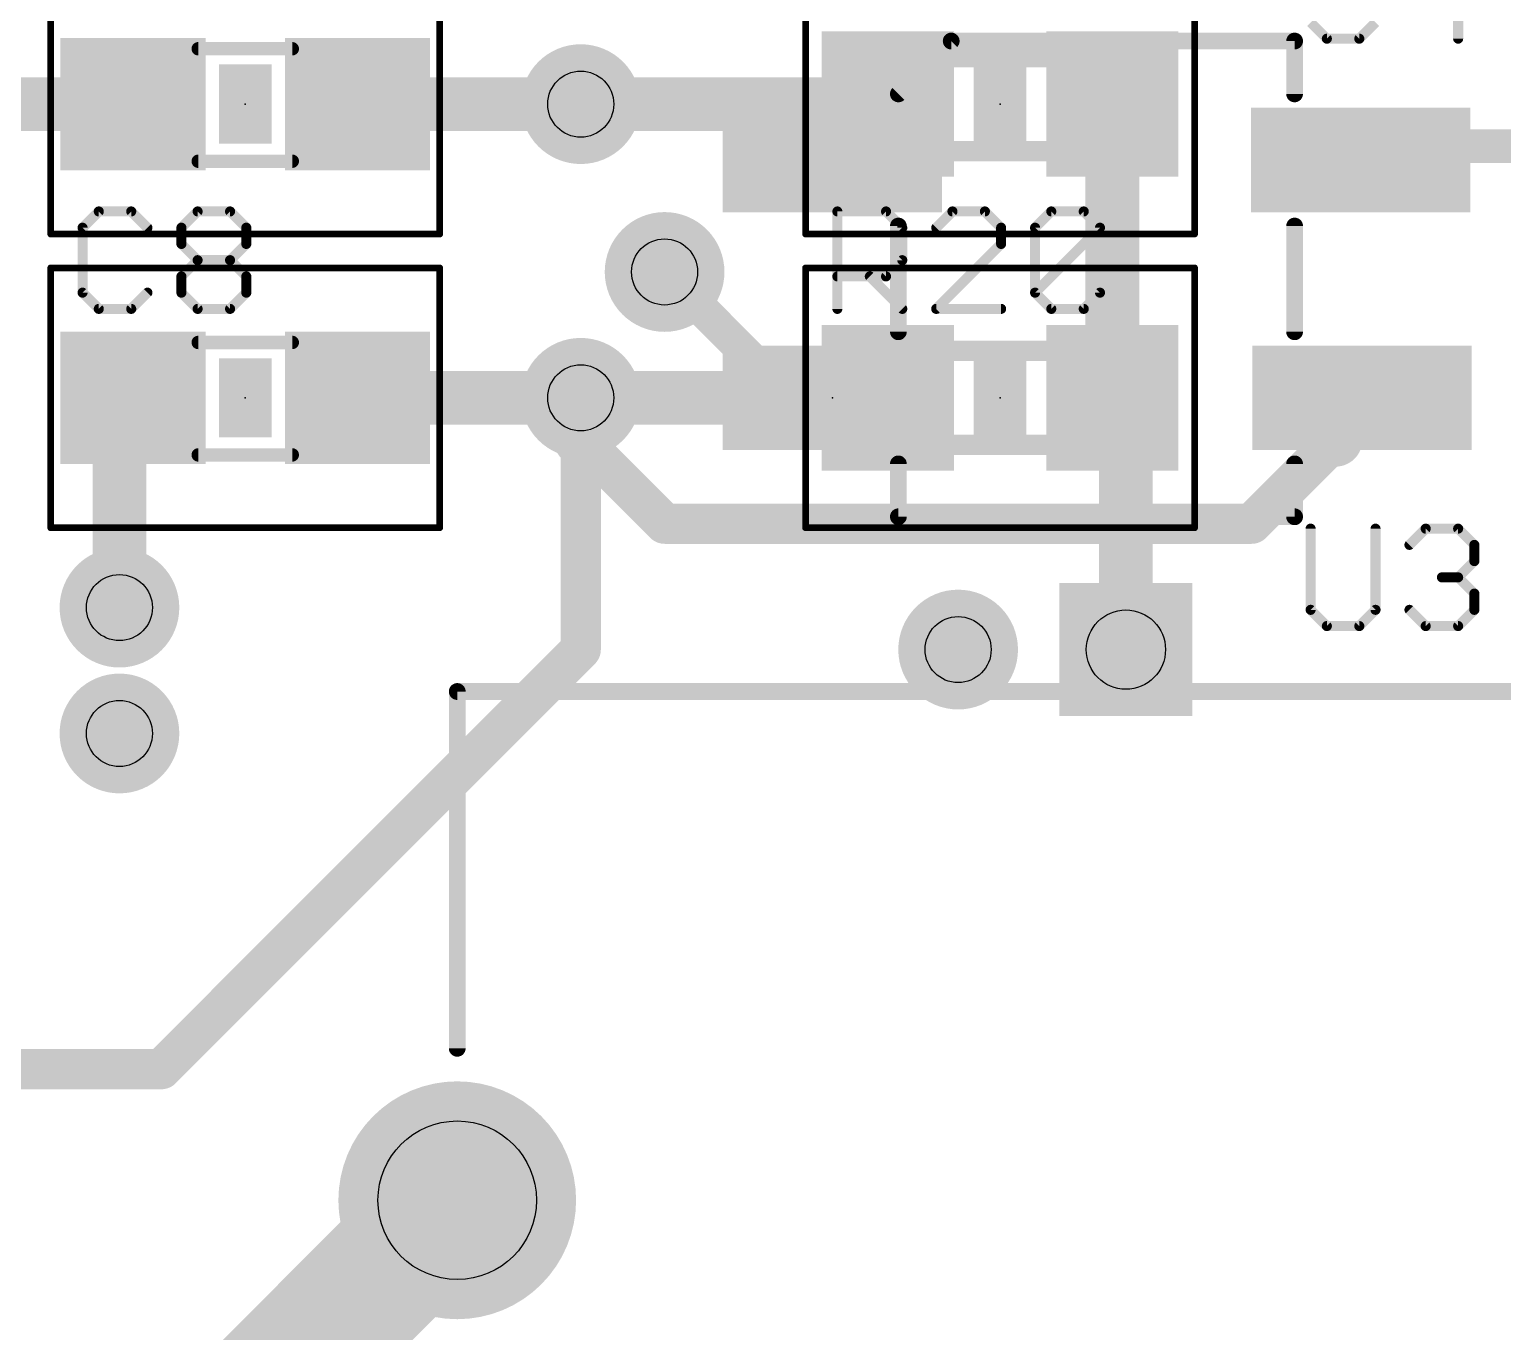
# Model space of a CAD drawing. Extents: x -0.04 to 2.7, y -0.07 to 2.5.
# Drawn here: x 2.0107 to 2.4498, y 0.9093 to 1.2972 of the extents above; entities that cross this region are included whole.
import ezdxf

# ---------------------------------------------------------------- set-up
doc = ezdxf.new("R2010")
doc.units = 0
for name, color, linetype in [('1', 22, 'CONTINUOUS'), ('16', 175, 'CONTINUOUS'), ('17', 82, 'CONTINUOUS'), ('18', 82, 'CONTINUOUS'), ('21', 253, 'CONTINUOUS'), ('22', 253, 'CONTINUOUS'), ('23', 7, 'CONTINUOUS'), ('24', 7, 'CONTINUOUS'), ('25', 253, 'CONTINUOUS'), ('31', 253, 'CONTINUOUS'), ('32', 253, 'CONTINUOUS'), ('35', 253, 'CONTINUOUS'), ('39', 22, 'CONTINUOUS'), ('44', 253, 'CONTINUOUS'), ('51', 253, 'CONTINUOUS')]:
    doc.layers.add(name, color=color, linetype=linetype)

# ---------------------------------------------------------------- blocks, each defined once
blk = doc.blocks.new('RECT')
blk.add_solid([(-0.5, -0.5), (0.5, -0.5), (-0.5, 0.5), (0.5, 0.5)])
blk = doc.blocks.new('ROUNDP')
at = {"const_width": 0.5}
blk.add_lwpolyline([(0, -0.25, 1), (0, 0.25, 1), (0, -0.25)], format="xyb", dxfattribs=at)
blk = doc.blocks.new('ROUNDV')
at = {"const_width": 0.5}
blk.add_lwpolyline([(0, -0.25, 1), (0, 0.25, 1), (0, -0.25)], format="xyb", dxfattribs=at)
blk = doc.blocks.new('SQUAREV')
blk.add_solid([(-0.5, -0.5), (0.5, -0.5), (-0.5, 0.5), (0.5, 0.5)])

msp = doc.modelspace()

# ---------------------------------------------------------------- linework, layer by layer
at = {"layer": '1'}
for points, const_width in [([(2.041535, 1.275), (1.9875, 1.275)], 0.016), ([(2.108465, 1.275), (2.175, 1.275)], 0.016), ([(2.175, 1.275), (2.266535, 1.275)], 0.016), ([(2.333465, 1.275), (2.333465, 1.1875)], 0.016), ([(2.041535, 1.1875), (2.0375, 1.183465)], 0.016), ([(2.108465, 1.1875), (2.175, 1.1875)], 0.016), ([(2.266535, 1.1875), (2.175, 1.1875)], 0.016), ([(2.333465, 1.1875), (2.3375, 1.183465)], 0.016), ([(2.0375, 1.183465), (2.0375, 1.125)], 0.016), ([(2.175, 1.1125), (2.175, 1.1875)], 0.012), ([(2.3375, 1.183465), (2.3375, 1.1125)], 0.016), ([(2.05, 0.9875), (2.175, 1.1125)], 0.012), ([(1.65, 0.9875), (2.05, 0.9875)], 0.012), ([(2.138189, 0.948425), (2.039764, 0.85)], 0.04)]:
    msp.add_lwpolyline(points, dxfattribs=dict(at, const_width=const_width))
for points, const_width in [([(2.041535, 1.271, 1), (2.041535, 1.279)], 0.008), ([(2.108465, 1.279, 1), (2.108465, 1.271)], 0.008), ([(2.175, 1.279, 1), (2.175, 1.271)], 0.008), ([(2.175, 1.271, 1), (2.175, 1.279)], 0.008), ([(2.266535, 1.271, 1), (2.266535, 1.279)], 0.008), ([(2.337465, 1.275, 1), (2.329465, 1.275)], 0.008), ([(2.044364, 1.184672, 1), (2.038707, 1.190328)], 0.008), ([(2.108465, 1.1915, 1), (2.108465, 1.1835)], 0.008), ([(2.175, 1.1915, 1), (2.175, 1.1835)], 0.008), ([(2.175, 1.1835, 1), (2.175, 1.1915)], 0.008), ([(2.266535, 1.1835, 1), (2.266535, 1.1915)], 0.008), ([(2.336293, 1.190328, 1), (2.330636, 1.184672)], 0.008), ([(2.0415, 1.183465, 1), (2.0335, 1.183465)], 0.008), ([(2.034672, 1.186293, 1), (2.040328, 1.180636)], 0.008), ([(2.178, 1.1875, 1), (2.172, 1.1875)], 0.006), ([(2.329465, 1.1875, 1), (2.337465, 1.1875)], 0.008), ([(2.3415, 1.183465, 1), (2.3335, 1.183465)], 0.008), ([(2.334672, 1.180636, 1), (2.340328, 1.186293)], 0.008), ([(2.0335, 1.125, 1), (2.0415, 1.125)], 0.008), ([(2.172, 1.1125, 1), (2.178, 1.1125)], 0.006), ([(2.177121, 1.110379, 1), (2.172879, 1.114621)], 0.006), ([(2.3335, 1.1125, 1), (2.3415, 1.1125)], 0.008), ([(2.047879, 0.989621, 1), (2.052121, 0.985379)], 0.006), ([(2.05, 0.9845, 1), (2.05, 0.9905)], 0.006), ([(2.14526, 0.941354, 1), (2.131118, 0.955496)], 0.02)]:
    msp.add_lwpolyline(points, format="xyb", dxfattribs=dict(at, const_width=const_width))
at = {"layer": '16'}
for points, const_width in [([(2.233366, 1.275), (2.175, 1.275)], 0.016), ([(2.25, 1.258366), (2.233366, 1.275)], 0.016), ([(2.40748, 1.258366), (2.411614, 1.2625)], 0.01), ([(2.411614, 1.2625), (2.475, 1.2625)], 0.01), ([(2.2, 1.225), (2.2375, 1.1875)], 0.01), ([(2.175, 1.175), (2.175, 1.1875)], 0.016), ([(2.407874, 1.1875), (2.4, 1.179626)], 0.016), ([(2.2375, 1.1875), (2.25, 1.1875)], 0.01), ([(2.4, 1.179626), (2.4, 1.175)], 0.016), ([(2.2, 1.15), (2.175, 1.175)], 0.012), ([(2.4, 1.175), (2.375, 1.15)], 0.012), ([(2.375, 1.15), (2.2, 1.15)], 0.012)]:
    msp.add_lwpolyline(points, dxfattribs=dict(at, const_width=const_width))
for points, const_width in [([(2.175, 1.279, 1), (2.175, 1.271)], 0.008), ([(2.236195, 1.277828, 1), (2.230538, 1.272172)], 0.008), ([(2.233366, 1.271, 1), (2.233366, 1.279)], 0.008), ([(2.247172, 1.255538, 1), (2.252828, 1.261195)], 0.008), ([(2.411614, 1.265, 1), (2.411614, 1.26)], 0.005), ([(2.413382, 1.260732, 1), (2.409846, 1.264268)], 0.005), ([(2.405713, 1.260134, 1), (2.409248, 1.256598)], 0.005), ([(2.201768, 1.226768, 1), (2.198232, 1.223232)], 0.005), ([(2.179, 1.1875, 1), (2.171, 1.1875)], 0.008), ([(2.410702, 1.184672, 1), (2.405046, 1.190328)], 0.008), ([(2.2375, 1.19, 1), (2.2375, 1.185)], 0.005), ([(2.235732, 1.185732, 1), (2.239268, 1.189268)], 0.005), ([(2.25, 1.185, 1), (2.25, 1.19)], 0.005), ([(2.404, 1.179626, 1), (2.396, 1.179626)], 0.008), ([(2.397172, 1.182454, 1), (2.402828, 1.176798)], 0.008), ([(2.171, 1.175, 1), (2.179, 1.175)], 0.008), ([(2.177121, 1.177121, 1), (2.172879, 1.172879)], 0.006), ([(2.396, 1.175, 1), (2.404, 1.175)], 0.008), ([(2.402121, 1.172879, 1), (2.397879, 1.177121)], 0.006), ([(2.2, 1.153, 1), (2.2, 1.147)], 0.006), ([(2.197879, 1.147879, 1), (2.202121, 1.152121)], 0.006), ([(2.372879, 1.152121, 1), (2.377121, 1.147879)], 0.006), ([(2.375, 1.147, 1), (2.375, 1.153)], 0.006)]:
    msp.add_lwpolyline(points, format="xyb", dxfattribs=dict(at, const_width=const_width))
at = {"layer": '21', "const_width": 0.005}
for points in [[(2.138189, 1.1), (2.65, 1.1)], [(2.138189, 0.993701), (2.138189, 1.1)]]:
    msp.add_lwpolyline(points, dxfattribs=at)
at = {"layer": '21', "const_width": 0.0025}
for points in [[(2.138189, 1.10125, 1), (2.138189, 1.09875)], [(2.139439, 1.1, 1), (2.136939, 1.1)], [(2.136939, 0.993701, 1), (2.139439, 0.993701)]]:
    msp.add_lwpolyline(points, format="xyb", dxfattribs=at)
at = {"layer": '22', "const_width": 0.005}
for points in [[(2.285433, 1.293799), (2.269685, 1.278051)], [(2.387795, 1.293799), (2.285433, 1.293799)], [(2.387795, 1.278051), (2.387795, 1.293799)], [(2.269685, 1.238681), (2.269685, 1.207185)], [(2.387795, 1.207185), (2.387795, 1.238681)], [(2.269685, 1.167815), (2.269685, 1.152067)], [(2.387795, 1.152067), (2.387795, 1.167815)], [(2.269685, 1.152067), (2.387795, 1.152067)]]:
    msp.add_lwpolyline(points, dxfattribs=at)
at = {"layer": '22', "const_width": 0.0025}
for points in [[(2.285433, 1.295049, 1), (2.285433, 1.292549)], [(2.286317, 1.292915, 1), (2.284549, 1.294683)], [(2.389045, 1.293799, 1), (2.386545, 1.293799)], [(2.387795, 1.292549, 1), (2.387795, 1.295049)], [(2.268801, 1.278935, 1), (2.270569, 1.277167)], [(2.386545, 1.278051, 1), (2.389045, 1.278051)], [(2.270935, 1.238681, 1), (2.268435, 1.238681)], [(2.389045, 1.238681, 1), (2.386545, 1.238681)], [(2.268435, 1.207185, 1), (2.270935, 1.207185)], [(2.386545, 1.207185, 1), (2.389045, 1.207185)], [(2.270935, 1.167815, 1), (2.268435, 1.167815)], [(2.389045, 1.167815, 1), (2.386545, 1.167815)], [(2.269685, 1.153317, 1), (2.269685, 1.150817)], [(2.268435, 1.152067, 1), (2.270935, 1.152067)], [(2.386545, 1.152067, 1), (2.389045, 1.152067)], [(2.387795, 1.150817, 1), (2.387795, 1.153317)]]:
    msp.add_lwpolyline(points, format="xyb", dxfattribs=at)
at = {"layer": '23'}
for p in [(2.075, 1.275), (2.3, 1.275), (2.075, 1.1875), (2.3, 1.1875)]:
    msp.add_point(p, dxfattribs=at)
at = {"layer": '24'}
msp.add_point((2.25, 1.1875), dxfattribs=at)
at = {"layer": '25', "const_width": 0.003}
for points in [[(2.436547, 1.2945), (2.436547, 1.323525)], [(2.39257, 1.299337), (2.397407, 1.2945)], [(2.407082, 1.2945), (2.411919, 1.299337)], [(2.397407, 1.2945), (2.407082, 1.2945)], [(2.031337, 1.243025), (2.0265, 1.238187)], [(2.041012, 1.243025), (2.031337, 1.243025)], [(2.04585, 1.238187), (2.041012, 1.243025)], [(2.055965, 1.238187), (2.060803, 1.243025)], [(2.060803, 1.243025), (2.070477, 1.243025)], [(2.070477, 1.243025), (2.075315, 1.238187)], [(2.2515, 1.214), (2.2515, 1.243025)], [(2.2515, 1.243025), (2.266012, 1.243025)], [(2.266012, 1.243025), (2.27085, 1.238187)], [(2.285803, 1.243025), (2.280965, 1.238187)], [(2.295477, 1.243025), (2.285803, 1.243025)], [(2.300315, 1.238187), (2.295477, 1.243025)], [(2.31043, 1.238187), (2.315268, 1.243025)], [(2.315268, 1.243025), (2.324943, 1.243025)], [(2.324943, 1.243025), (2.32978, 1.238187)], [(2.0265, 1.238187), (2.0265, 1.218837)], [(2.055965, 1.23335), (2.055965, 1.238187)], [(2.075315, 1.238187), (2.075315, 1.23335)], [(2.27085, 1.238187), (2.27085, 1.228512)], [(2.300315, 1.23335), (2.300315, 1.238187)], [(2.31043, 1.218837), (2.31043, 1.238187)], [(2.31043, 1.218837), (2.32978, 1.238187)], [(2.32978, 1.238187), (2.32978, 1.218837)], [(2.060803, 1.228512), (2.055965, 1.23335)], [(2.075315, 1.23335), (2.070477, 1.228512)], [(2.280965, 1.214), (2.300315, 1.23335)], [(2.055965, 1.223675), (2.060803, 1.228512)], [(2.060803, 1.228512), (2.070477, 1.228512)], [(2.070477, 1.228512), (2.075315, 1.223675)], [(2.27085, 1.228512), (2.266012, 1.223675)], [(2.055965, 1.218837), (2.055965, 1.223675)], [(2.075315, 1.223675), (2.075315, 1.218837)], [(2.266012, 1.223675), (2.2515, 1.223675)], [(2.261175, 1.223675), (2.27085, 1.214)], [(2.0265, 1.218837), (2.031337, 1.214)], [(2.041012, 1.214), (2.04585, 1.218837)], [(2.060803, 1.214), (2.055965, 1.218837)], [(2.075315, 1.218837), (2.070477, 1.214)], [(2.315268, 1.214), (2.31043, 1.218837)], [(2.32978, 1.218837), (2.324943, 1.214)], [(2.031337, 1.214), (2.041012, 1.214)], [(2.070477, 1.214), (2.060803, 1.214)], [(2.300315, 1.214), (2.280965, 1.214)], [(2.324943, 1.214), (2.315268, 1.214)], [(2.39257, 1.148525), (2.39257, 1.124337)], [(2.411919, 1.124337), (2.411919, 1.148525)], [(2.422035, 1.143687), (2.426872, 1.148525)], [(2.426872, 1.148525), (2.436547, 1.148525)], [(2.436547, 1.148525), (2.441385, 1.143687)], [(2.441385, 1.143687), (2.441385, 1.13885)], [(2.441385, 1.13885), (2.436547, 1.134012)], [(2.436547, 1.134012), (2.43171, 1.134012)], [(2.436547, 1.134012), (2.441385, 1.129175)], [(2.441385, 1.129175), (2.441385, 1.124337)], [(2.39257, 1.124337), (2.397407, 1.1195)], [(2.407082, 1.1195), (2.411919, 1.124337)], [(2.426872, 1.1195), (2.422035, 1.124337)], [(2.441385, 1.124337), (2.436547, 1.1195)], [(2.397407, 1.1195), (2.407082, 1.1195)], [(2.436547, 1.1195), (2.426872, 1.1195)]]:
    msp.add_lwpolyline(points, dxfattribs=at)
at = {"layer": '25', "const_width": 0.0015}
for points in [[(2.397407, 1.29525, 1), (2.397407, 1.29375)], [(2.396877, 1.29397, 1), (2.397937, 1.29503)], [(2.406552, 1.29503, 1), (2.407612, 1.29397)], [(2.407082, 1.29375, 1), (2.407082, 1.29525)], [(2.435797, 1.2945, 1), (2.437297, 1.2945)], [(2.031337, 1.243775, 1), (2.031337, 1.242275)], [(2.031868, 1.242494, 1), (2.030807, 1.243555)], [(2.041543, 1.243555, 1), (2.040482, 1.242494)], [(2.041012, 1.242275, 1), (2.041012, 1.243775)], [(2.060803, 1.243775, 1), (2.060803, 1.242275)], [(2.061333, 1.242494, 1), (2.060272, 1.243555)], [(2.071008, 1.243555, 1), (2.069947, 1.242494)], [(2.070477, 1.242275, 1), (2.070477, 1.243775)], [(2.25225, 1.243025, 1), (2.25075, 1.243025)], [(2.2515, 1.243775, 1), (2.2515, 1.242275)], [(2.266543, 1.243555, 1), (2.265482, 1.242494)], [(2.266012, 1.242275, 1), (2.266012, 1.243775)], [(2.285803, 1.243775, 1), (2.285803, 1.242275)], [(2.286333, 1.242494, 1), (2.285272, 1.243555)], [(2.296008, 1.243555, 1), (2.294947, 1.242494)], [(2.295477, 1.242275, 1), (2.295477, 1.243775)], [(2.315268, 1.243775, 1), (2.315268, 1.242275)], [(2.315798, 1.242494, 1), (2.314737, 1.243555)], [(2.325473, 1.243555, 1), (2.324412, 1.242494)], [(2.324943, 1.242275, 1), (2.324943, 1.243775)], [(2.02725, 1.238187, 1), (2.02575, 1.238187)], [(2.02597, 1.238718, 1), (2.02703, 1.237657)], [(2.045319, 1.237657, 1), (2.04638, 1.238718)], [(2.056715, 1.238187, 1), (2.055215, 1.238187)], [(2.055435, 1.238718, 1), (2.056496, 1.237657)], [(2.076065, 1.238187, 1), (2.074565, 1.238187)], [(2.074785, 1.237657, 1), (2.075845, 1.238718)], [(2.2716, 1.238187, 1), (2.2701, 1.238187)], [(2.270319, 1.237657, 1), (2.27138, 1.238718)], [(2.280435, 1.238718, 1), (2.281496, 1.237657)], [(2.301065, 1.238187, 1), (2.299565, 1.238187)], [(2.299785, 1.237657, 1), (2.300845, 1.238718)], [(2.31118, 1.238187, 1), (2.30968, 1.238187)], [(2.3099, 1.238718, 1), (2.310961, 1.237657)], [(2.33053, 1.238187, 1), (2.32903, 1.238187)], [(2.33031, 1.237657, 1), (2.32925, 1.238718)], [(2.32925, 1.237657, 1), (2.33031, 1.238718)], [(2.056496, 1.23388, 1), (2.055435, 1.232819)], [(2.055215, 1.23335, 1), (2.056715, 1.23335)], [(2.074565, 1.23335, 1), (2.076065, 1.23335)], [(2.075845, 1.232819, 1), (2.074785, 1.23388)], [(2.299565, 1.23335, 1), (2.301065, 1.23335)], [(2.300845, 1.232819, 1), (2.299785, 1.23388)], [(2.060803, 1.229262, 1), (2.060803, 1.227762)], [(2.061333, 1.227982, 1), (2.060272, 1.229043)], [(2.060272, 1.227982, 1), (2.061333, 1.229043)], [(2.071008, 1.229043, 1), (2.069947, 1.227982)], [(2.069947, 1.229043, 1), (2.071008, 1.227982)], [(2.070477, 1.227762, 1), (2.070477, 1.229262)], [(2.27138, 1.227982, 1), (2.270319, 1.229043)], [(2.056715, 1.223675, 1), (2.055215, 1.223675)], [(2.076065, 1.223675, 1), (2.074565, 1.223675)], [(2.2515, 1.224425, 1), (2.2515, 1.222925)], [(2.261705, 1.224205, 1), (2.260645, 1.223144)], [(2.266012, 1.222925, 1), (2.266012, 1.224425)], [(2.2701, 1.228512, 1), (2.2716, 1.228512)], [(2.055435, 1.224205, 1), (2.056496, 1.223145)], [(2.074785, 1.223144, 1), (2.075845, 1.224205)], [(2.265482, 1.224205, 1), (2.266543, 1.223144)], [(2.02703, 1.219368, 1), (2.02597, 1.218307)], [(2.02575, 1.218837, 1), (2.02725, 1.218837)], [(2.04638, 1.218307, 1), (2.045319, 1.219368)], [(2.056496, 1.219368, 1), (2.055435, 1.218307)], [(2.055215, 1.218837, 1), (2.056715, 1.218837)], [(2.074565, 1.218837, 1), (2.076065, 1.218837)], [(2.075845, 1.218307, 1), (2.074785, 1.219368)], [(2.310961, 1.219368, 1), (2.3099, 1.218307)], [(2.3099, 1.219368, 1), (2.310961, 1.218307)], [(2.30968, 1.218837, 1), (2.31118, 1.218837)], [(2.32903, 1.218837, 1), (2.33053, 1.218837)], [(2.33031, 1.218307, 1), (2.32925, 1.219368)], [(2.031337, 1.21475, 1), (2.031337, 1.21325)], [(2.030807, 1.21347, 1), (2.031868, 1.21453)], [(2.040482, 1.21453, 1), (2.041543, 1.21347)], [(2.041012, 1.21325, 1), (2.041012, 1.21475)], [(2.060803, 1.21475, 1), (2.060803, 1.21325)], [(2.060272, 1.21347, 1), (2.061333, 1.21453)], [(2.069947, 1.21453, 1), (2.071008, 1.21347)], [(2.070477, 1.21325, 1), (2.070477, 1.21475)], [(2.25075, 1.214, 1), (2.25225, 1.214)], [(2.270319, 1.21347, 1), (2.27138, 1.21453)], [(2.280965, 1.21475, 1), (2.280965, 1.21325)], [(2.280435, 1.21453, 1), (2.281496, 1.21347)], [(2.300315, 1.21325, 1), (2.300315, 1.21475)], [(2.315268, 1.21475, 1), (2.315268, 1.21325)], [(2.314737, 1.21347, 1), (2.315798, 1.21453)], [(2.324412, 1.21453, 1), (2.325473, 1.21347)], [(2.324943, 1.21325, 1), (2.324943, 1.21475)], [(2.39332, 1.148525, 1), (2.39182, 1.148525)], [(2.412669, 1.148525, 1), (2.411169, 1.148525)], [(2.426872, 1.149275, 1), (2.426872, 1.147775)], [(2.427403, 1.147994, 1), (2.426342, 1.149055)], [(2.437077, 1.149055, 1), (2.436017, 1.147994)], [(2.436547, 1.147775, 1), (2.436547, 1.149275)], [(2.421504, 1.144218, 1), (2.422565, 1.143157)], [(2.442135, 1.143687, 1), (2.440635, 1.143687)], [(2.440854, 1.143157, 1), (2.441915, 1.144218)], [(2.440635, 1.13885, 1), (2.442135, 1.13885)], [(2.441915, 1.138319, 1), (2.440854, 1.13938)], [(2.43171, 1.134762, 1), (2.43171, 1.133262)], [(2.437077, 1.134543, 1), (2.436017, 1.133482)], [(2.436017, 1.134543, 1), (2.437077, 1.133482)], [(2.436547, 1.133262, 1), (2.436547, 1.134762)], [(2.442135, 1.129175, 1), (2.440635, 1.129175)], [(2.440854, 1.128644, 1), (2.441915, 1.129705)], [(2.3931, 1.124868, 1), (2.392039, 1.123807)], [(2.39182, 1.124337, 1), (2.39332, 1.124337)], [(2.411169, 1.124337, 1), (2.412669, 1.124337)], [(2.41245, 1.123807, 1), (2.411389, 1.124868)], [(2.422565, 1.124868, 1), (2.421504, 1.123807)], [(2.440635, 1.124337, 1), (2.442135, 1.124337)], [(2.441915, 1.123807, 1), (2.440854, 1.124868)], [(2.397407, 1.12025, 1), (2.397407, 1.11875)], [(2.396877, 1.11897, 1), (2.397937, 1.12003)], [(2.406552, 1.12003, 1), (2.407612, 1.11897)], [(2.407082, 1.11875, 1), (2.407082, 1.12025)], [(2.426872, 1.12025, 1), (2.426872, 1.11875)], [(2.426342, 1.11897, 1), (2.427403, 1.12003)], [(2.436017, 1.12003, 1), (2.437077, 1.11897)], [(2.436547, 1.11875, 1), (2.436547, 1.12025)]]:
    msp.add_lwpolyline(points, format="xyb", dxfattribs=at)
at = {"layer": '39', "const_width": 0.002}
for points in [[(2.017008, 1.236299), (2.017008, 1.313701)], [(2.132992, 1.313701), (2.132992, 1.236299)], [(2.242008, 1.236299), (2.242008, 1.313701)], [(2.357992, 1.313701), (2.357992, 1.236299)], [(2.132992, 1.236299), (2.017008, 1.236299)], [(2.357992, 1.236299), (2.242008, 1.236299)], [(2.017008, 1.148799), (2.017008, 1.226201)], [(2.017008, 1.226201), (2.132992, 1.226201)], [(2.132992, 1.226201), (2.132992, 1.148799)], [(2.242008, 1.226201), (2.357992, 1.226201)], [(2.242008, 1.148799), (2.242008, 1.226201)], [(2.357992, 1.226201), (2.357992, 1.148799)], [(2.132992, 1.148799), (2.017008, 1.148799)], [(2.357992, 1.148799), (2.242008, 1.148799)]]:
    msp.add_lwpolyline(points, dxfattribs=at)
at = {"layer": '39', "const_width": 0.001}
for points in [[(2.017008, 1.236799, 1), (2.017008, 1.235799)], [(2.016508, 1.236299, 1), (2.017508, 1.236299)], [(2.132492, 1.236299, 1), (2.133492, 1.236299)], [(2.132992, 1.235799, 1), (2.132992, 1.236799)], [(2.242008, 1.236799, 1), (2.242008, 1.235799)], [(2.241508, 1.236299, 1), (2.242508, 1.236299)], [(2.357492, 1.236299, 1), (2.358492, 1.236299)], [(2.357992, 1.235799, 1), (2.357992, 1.236799)], [(2.017508, 1.226201, 1), (2.016508, 1.226201)], [(2.017008, 1.226701, 1), (2.017008, 1.225701)], [(2.133492, 1.226201, 1), (2.132492, 1.226201)], [(2.132992, 1.225701, 1), (2.132992, 1.226701)], [(2.242008, 1.226701, 1), (2.242008, 1.225701)], [(2.242508, 1.226201, 1), (2.241508, 1.226201)], [(2.358492, 1.226201, 1), (2.357492, 1.226201)], [(2.357992, 1.225701, 1), (2.357992, 1.226701)], [(2.017008, 1.149299, 1), (2.017008, 1.148299)], [(2.016508, 1.148799, 1), (2.017508, 1.148799)], [(2.132492, 1.148799, 1), (2.133492, 1.148799)], [(2.132992, 1.148299, 1), (2.132992, 1.149299)], [(2.242008, 1.149299, 1), (2.242008, 1.148299)], [(2.241508, 1.148799, 1), (2.242508, 1.148799)], [(2.357492, 1.148799, 1), (2.358492, 1.148799)], [(2.357992, 1.148299, 1), (2.357992, 1.149299)]]:
    msp.add_lwpolyline(points, format="xyb", dxfattribs=at)
at = {"layer": '44'}
for centre, radius in [((2.175, 1.275), 0.009843), ((2.2, 1.225), 0.009843), ((2.175, 1.1875), 0.009843), ((2.0375, 1.125), 0.009843), ((2.3375, 1.1125), 0.011811), ((2.2875, 1.1125), 0.009843), ((2.0375, 1.0875), 0.009843), ((2.138189, 0.948425), 0.023622)]:
    msp.add_circle(centre, radius, dxfattribs=at)
at = {"layer": '51'}
for points, const_width in [([(2.089016, 1.291496), (2.060984, 1.291496)], 0.004), ([(2.317008, 1.289016), (2.282992, 1.289016)], 0.006), ([(2.282992, 1.260984), (2.317008, 1.260984)], 0.006), ([(2.089016, 1.257992), (2.060984, 1.257992)], 0.004), ([(2.089016, 1.203996), (2.060984, 1.203996)], 0.004), ([(2.317008, 1.201516), (2.282992, 1.201516)], 0.006), ([(2.089016, 1.170492), (2.060984, 1.170492)], 0.004), ([(2.282992, 1.173484), (2.317008, 1.173484)], 0.006)]:
    msp.add_lwpolyline(points, dxfattribs=dict(at, const_width=const_width))
for points, const_width in [([(2.060984, 1.292496, 1), (2.060984, 1.290496)], 0.002), ([(2.089016, 1.290496, 1), (2.089016, 1.292496)], 0.002), ([(2.282992, 1.290516, 1), (2.282992, 1.287516)], 0.003), ([(2.317008, 1.287516, 1), (2.317008, 1.290516)], 0.003), ([(2.282992, 1.262484, 1), (2.282992, 1.259484)], 0.003), ([(2.317008, 1.259484, 1), (2.317008, 1.262484)], 0.003), ([(2.060984, 1.258992, 1), (2.060984, 1.256992)], 0.002), ([(2.089016, 1.256992, 1), (2.089016, 1.258992)], 0.002), ([(2.060984, 1.204996, 1), (2.060984, 1.202996)], 0.002), ([(2.089016, 1.202996, 1), (2.089016, 1.204996)], 0.002), ([(2.282992, 1.203016, 1), (2.282992, 1.200016)], 0.003), ([(2.317008, 1.200016, 1), (2.317008, 1.203016)], 0.003), ([(2.060984, 1.171492, 1), (2.060984, 1.169492)], 0.002), ([(2.089016, 1.169492, 1), (2.089016, 1.171492)], 0.002), ([(2.282992, 1.174984, 1), (2.282992, 1.171984)], 0.003), ([(2.317008, 1.171984, 1), (2.317008, 1.174984)], 0.003)]:
    msp.add_lwpolyline(points, format="xyb", dxfattribs=dict(at, const_width=const_width))

# ---------------------------------------------------------------- block references
at = {"layer": '1', "xscale": 0.03937, "yscale": 0.043307}
for p in [(2.266535, 1.275), (2.333465, 1.275), (2.266535, 1.1875), (2.333465, 1.1875)]:
    msp.add_blockref('RECT', p, dxfattribs=at)
at = {"layer": '1', "xscale": 0.043307, "yscale": 0.03937, "rotation": 180}
for p in [(2.041535, 1.275), (2.108465, 1.275), (2.041535, 1.1875), (2.108465, 1.1875)]:
    msp.add_blockref('RECT', p, dxfattribs=at)
at = {"layer": '16', "xscale": 0.065354, "yscale": 0.031102}
for p in [(2.25, 1.258366), (2.40748, 1.258366), (2.25, 1.1875), (2.407874, 1.1875)]:
    msp.add_blockref('RECT', p, dxfattribs=at)
at = {"layer": '17', "xscale": 0.070866, "yscale": 0.070866, "rotation": 180}
msp.add_blockref('ROUNDP', (2.138189, 0.948425), dxfattribs=at)
msp.add_blockref('ROUNDP', (2.138189, 0.948425), dxfattribs=at)
at = {"layer": '18'}
for name, p, xscale, yscale in [('ROUNDV', (2.175, 1.275), 0.035685, 0.035685), ('ROUNDV', (2.175, 1.275), 0.035685, 0.035685), ('ROUNDV', (2.2, 1.225), 0.035685, 0.035685), ('ROUNDV', (2.2, 1.225), 0.035685, 0.035685), ('ROUNDV', (2.175, 1.1875), 0.035685, 0.035685), ('ROUNDV', (2.175, 1.1875), 0.035685, 0.035685), ('ROUNDV', (2.0375, 1.125), 0.035685, 0.035685), ('ROUNDV', (2.0375, 1.125), 0.035685, 0.035685), ('ROUNDV', (2.2875, 1.1125), 0.035685, 0.035685), ('ROUNDV', (2.2875, 1.1125), 0.035685, 0.035685), ('SQUAREV', (2.3375, 1.1125), 0.039622, 0.039622), ('SQUAREV', (2.3375, 1.1125), 0.039622, 0.039622), ('ROUNDV', (2.0375, 1.0875), 0.035685, 0.035685), ('ROUNDV', (2.0375, 1.0875), 0.035685, 0.035685)]:
    msp.add_blockref(name, p, dxfattribs=dict(at, xscale=xscale, yscale=yscale))
at = {"layer": '31', "xscale": 0.03937, "yscale": 0.043307}
for p in [(2.266535, 1.275), (2.333465, 1.275), (2.266535, 1.1875), (2.333465, 1.1875)]:
    msp.add_blockref('RECT', p, dxfattribs=at)
at = {"layer": '31', "xscale": 0.043307, "yscale": 0.03937, "rotation": 180}
for p in [(2.041535, 1.275), (2.108465, 1.275), (2.041535, 1.1875), (2.108465, 1.1875)]:
    msp.add_blockref('RECT', p, dxfattribs=at)
at = {"layer": '32', "xscale": 0.065354, "yscale": 0.031102}
for p in [(2.25, 1.258366), (2.40748, 1.258366), (2.25, 1.1875), (2.407874, 1.1875)]:
    msp.add_blockref('RECT', p, dxfattribs=at)
at = {"layer": '35', "xscale": 0.01574, "yscale": 0.023622, "rotation": 180}
for p in [(2.075, 1.275), (2.075, 1.1875)]:
    msp.add_blockref('RECT', p, dxfattribs=at)
at = {"layer": '35', "xscale": 0.01574, "yscale": 0.031504}
for p in [(2.3, 1.275), (2.3, 1.1875)]:
    msp.add_blockref('RECT', p, dxfattribs=at)
at = {"layer": '51', "xscale": 0.019689, "yscale": 0.037402, "rotation": 180}
for p in [(2.052156, 1.274799), (2.098156, 1.274799), (2.052156, 1.187299), (2.098156, 1.187299)]:
    msp.add_blockref('RECT', p, dxfattribs=at)
at = {"layer": '51', "xscale": 0.016, "yscale": 0.034}
for p in [(2.275, 1.275), (2.325, 1.275), (2.275, 1.1875), (2.325, 1.1875)]:
    msp.add_blockref('RECT', p, dxfattribs=at)

doc.saveas('drawing.dxf')
